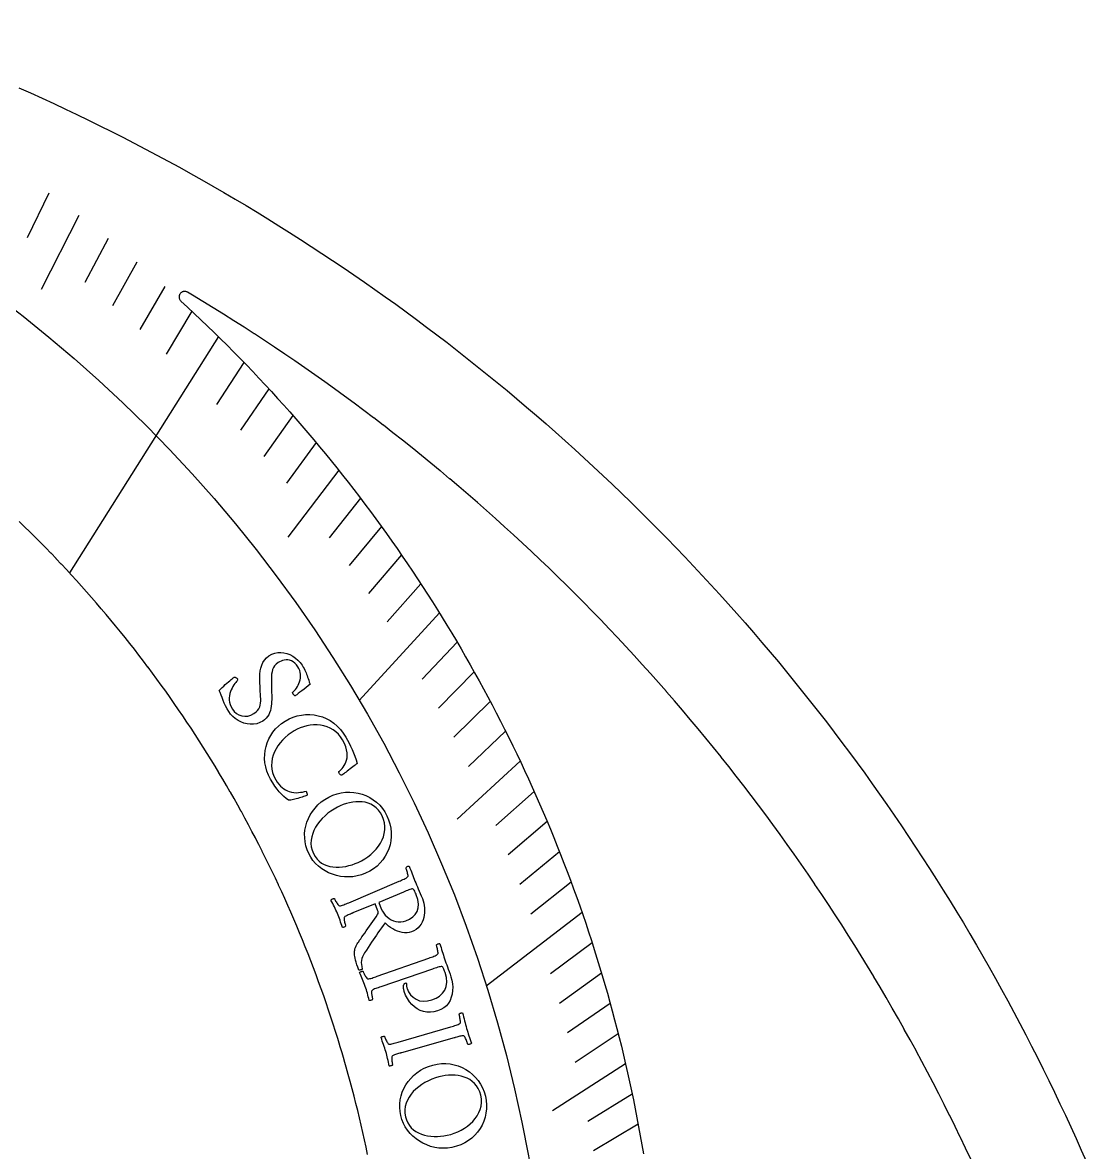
# Model space of a CAD drawing. Header units: millimetres. Extents: x -94 to 94, y -94 to 94.
# Drawn here: x 38.5 to 86.6, y 38.2 to 89.3 of the extents above; entities that cross this region are included whole.
import ezdxf

# ---------------------------------------------------------------- set-up
doc = ezdxf.new("R2010")
doc.units = ezdxf.units.MM
for name, color, linetype in [('CUT_INNER', 6, 'Continuous'), ('CUT_OUTER', 1, 'Continuous'), ('ENGRAVE', 7, 'Continuous'), ('ENGRAVE_FINE', 8, 'Continuous'), ('TEXT', 5, 'Continuous')]:
    doc.layers.add(name, color=color, linetype=linetype)

msp = doc.modelspace()

# ---------------------------------------------------------------- linework, layer by layer
at = {"layer": 'CUT_INNER'}
for points in [[(81.3893, 37.8858), (81.156, 38.3831), (81.1553, 38.3845), (80.9189, 38.8803), (80.9183, 38.8817), (80.6788, 39.3761), (80.6782, 39.3775), (80.4357, 39.8704), (80.435, 39.8718), (80.1896, 40.3632), (80.1889, 40.3645), (79.9404, 40.8544), (79.9397, 40.8558), (79.6882, 41.3442), (79.6875, 41.3455), (79.433, 41.8324), (79.4323, 41.8337), (79.1748, 42.319), (79.1741, 42.3203), (78.9137, 42.804), (78.913, 42.8053), (78.6496, 43.2874), (78.6488, 43.2887), (78.3825, 43.7691), (78.3817, 43.7705), (78.1124, 44.2493), (78.1117, 44.2506), (77.8395, 44.7277), (77.8387, 44.7291), (77.5635, 45.2045), (77.5628, 45.2058), (77.2847, 45.6796), (77.2839, 45.6809), (77.003, 46.1529), (77.0022, 46.1542), (76.7183, 46.6245), (76.7175, 46.6258), (76.4308, 47.0944), (76.43, 47.0957), (76.1404, 47.5625), (76.1396, 47.5638), (75.8471, 48.0288), (75.8463, 48.0301), (75.551, 48.4932), (75.5502, 48.4945), (75.252, 48.9559), (75.2512, 48.9572), (74.9502, 49.4167), (74.9494, 49.418), (74.6456, 49.8757), (74.6448, 49.877), (74.3382, 50.3328), (74.3373, 50.334), (74.0279, 50.7879), (74.0271, 50.7892), (73.7149, 51.2412), (73.714, 51.2425), (73.3991, 51.6926), (73.3982, 51.6938), (73.0806, 52.1419), (73.0797, 52.1432), (72.7592, 52.5894), (72.7583, 52.5906), (72.4352, 53.0348), (72.4343, 53.0361), (72.1084, 53.4783), (72.1075, 53.4795), (71.7789, 53.9197), (71.778, 53.921), (71.4467, 54.3591), (71.4458, 54.3604), (71.1118, 54.7965), (71.1109, 54.7977), (70.7743, 55.2318), (70.7733, 55.233), (70.434, 55.665), (70.4331, 55.6662), (70.0912, 56.0962), (70.0902, 56.0974), (69.7456, 56.5252), (69.7447, 56.5264), (69.3975, 56.9521), (69.3965, 56.9532), (69.0467, 57.3768), (69.0458, 57.378), (68.6934, 57.7994), (68.6924, 57.8006), (68.3374, 58.2198), (68.3364, 58.221), (67.9789, 58.638), (67.9779, 58.6392), (67.6178, 59.054), (67.6168, 59.0552), (67.2542, 59.4678), (67.2532, 59.4689), (66.8881, 59.8793), (66.887, 59.8805), (66.5194, 60.2886), (66.5184, 60.2898), (66.1482, 60.6957), (66.1472, 60.6968), (65.7746, 61.1004), (65.7735, 61.1015), (65.3984, 61.5028), (65.3974, 61.5039), (65.0198, 61.9029), (65.0188, 61.9041), (64.6388, 62.3007), (64.6377, 62.3018), (64.2553, 62.6962), (64.2542, 62.6973), (63.8694, 63.0893), (63.8683, 63.0904), (63.4811, 63.48), (63.48, 63.4811), (63.0904, 63.8683), (63.0893, 63.8694), (62.6973, 64.2542), (62.6962, 64.2553), (62.3018, 64.6377), (62.3007, 64.6388), (61.9041, 65.0188), (61.9029, 65.0198), (61.5039, 65.3974), (61.5028, 65.3984), (61.1015, 65.7735), (61.1004, 65.7746), (60.6968, 66.1472), (60.6957, 66.1482), (60.2898, 66.5184), (60.2886, 66.5194), (59.8805, 66.887), (59.8793, 66.8881), (59.4689, 67.2532), (59.4678, 67.2542), (59.0552, 67.6168), (59.054, 67.6178), (58.6392, 67.9779), (58.638, 67.9789), (58.221, 68.3364), (58.2198, 68.3374), (57.8006, 68.6924), (57.7994, 68.6934), (57.378, 69.0458), (57.3768, 69.0467), (56.9532, 69.3965), (56.9521, 69.3975), (56.5264, 69.7447), (56.5252, 69.7456), (56.0974, 70.0902), (56.0962, 70.0912), (55.6662, 70.4331), (55.665, 70.434), (55.233, 70.7733), (55.2318, 70.7743), (54.7977, 71.1109), (54.7965, 71.1118), (54.3604, 71.4458), (54.3591, 71.4467), (53.921, 71.778), (53.9197, 71.7789), (53.4795, 72.1075), (53.4783, 72.1084), (53.0361, 72.4343), (53.0348, 72.4352), (52.5906, 72.7583), (52.5894, 72.7592), (52.1432, 73.0797), (52.1419, 73.0806), (51.6938, 73.3982), (51.6926, 73.3991), (51.2425, 73.714), (51.2412, 73.7149), (50.7892, 74.0271), (50.7879, 74.0279), (50.334, 74.3373), (50.3328, 74.3382), (49.877, 74.6448), (49.8757, 74.6456), (49.418, 74.9494), (49.4167, 74.9502), (48.9572, 75.2512), (48.9559, 75.252), (48.4945, 75.5502), (48.4932, 75.551), (48.0301, 75.8463), (48.0288, 75.8471), (47.5638, 76.1396), (47.5625, 76.1404), (47.0957, 76.43), (47.0944, 76.4308), (46.6258, 76.7175), (46.6245, 76.7183), (46.1542, 77.0022), (46.1529, 77.003), (45.9299, 77.1357), (45.9082, 77.1472), (45.8856, 77.1565), (45.8621, 77.1636), (45.8381, 77.1683), (45.8137, 77.1706), (45.7893, 77.1706), (45.7649, 77.1682), (45.7409, 77.1633), (45.7175, 77.1562), (45.6949, 77.1468), (45.6733, 77.1352), (45.6529, 77.1216), (45.634, 77.1061), (45.6167, 77.0888), (45.6012, 77.0698), (45.5876, 77.0495), (45.576, 77.0279), (45.5667, 77.0053), (45.5595, 76.9819), (45.5547, 76.9579), (45.5523, 76.9335), (45.5523, 76.909), (45.5546, 76.8846), (45.5594, 76.8606), (45.5664, 76.8372), (45.5758, 76.8145), (45.5872, 76.7929), (45.6008, 76.7725), (45.6163, 76.7536), (45.6325, 76.7372), (45.6324, 76.7372), (45.9373, 76.4557), (46.2399, 76.1729), (46.5407, 75.8883), (46.8398, 75.6018), (47.1371, 75.3135), (47.4326, 75.0234), (47.7264, 74.7314), (48.0183, 74.4377), (48.3085, 74.1421), (48.5968, 73.8448), (48.8833, 73.5458), (49.1679, 73.245), (49.4507, 72.9424), (49.7317, 72.6381), (50.0107, 72.3321), (50.2879, 72.0244), (50.5632, 71.715), (50.8366, 71.4039), (51.1081, 71.0911), (51.3776, 70.7767), (51.6453, 70.4606), (51.9109, 70.1429), (52.1746, 69.8236), (52.4364, 69.5026), (52.6962, 69.1801), (52.954, 68.856), (53.2098, 68.5303), (53.4636, 68.203), (53.7154, 67.8742), (53.9651, 67.5438), (54.2129, 67.2119), (54.4585, 66.8785), (54.7022, 66.5436), (54.9438, 66.2072), (55.1833, 65.8694), (55.4207, 65.53), (55.6561, 65.1893), (55.8893, 64.847), (56.1205, 64.5034), (56.3495, 64.1583), (56.5764, 63.8119), (56.8012, 63.464), (57.0238, 63.1148), (57.2443, 62.7643), (57.4627, 62.4123), (57.6789, 62.0591), (57.8929, 61.7045), (58.1047, 61.3486), (58.3143, 60.9915), (58.5218, 60.633), (58.727, 60.2733), (58.9301, 59.9123), (59.1309, 59.5501), (59.3295, 59.1867), (59.5258, 58.8221), (59.7199, 58.4562), (59.9118, 58.0892), (60.1014, 57.721), (60.2887, 57.3516), (60.4738, 56.9811), (60.6566, 56.6095), (60.8371, 56.2368), (61.0154, 55.8629), (61.1913, 55.488), (61.3649, 55.112), (61.5362, 54.735), (61.7052, 54.3569), (61.8719, 53.9777), (62.0362, 53.5976), (62.1982, 53.2164), (62.3579, 52.8343), (62.5152, 52.4512), (62.6702, 52.0671), (62.8228, 51.6821), (62.973, 51.2962), (63.1209, 50.9093), (63.2664, 50.5216), (63.4095, 50.1329), (63.5502, 49.7434), (63.6886, 49.3531), (63.8245, 48.9618), (63.958, 48.5698), (64.0891, 48.177), (64.2178, 47.7833), (64.3441, 47.3889), (64.468, 46.9937), (64.5894, 46.5978), (64.7085, 46.2011), (64.825, 45.8037), (64.9392, 45.4056), (65.0508, 45.0068), (65.1601, 44.6073), (65.2669, 44.2071), (65.3712, 43.8063), (65.4731, 43.4049), (65.5725, 43.0029), (65.6694, 42.6002), (65.7639, 42.197), (65.8558, 41.7932), (65.9454, 41.3888), (66.0324, 40.9839), (66.1169, 40.5785), (66.199, 40.1725), (66.2785, 39.7661), (66.3556, 39.3592), (66.4301, 38.9518), (66.5022, 38.544), (66.5717, 38.1357)], [(54.0829, 38.1079), (54.0141, 38.4381), (54.0137, 38.4396), (53.9429, 38.7693), (53.9426, 38.7708), (53.8697, 39.1), (53.8693, 39.1015), (53.7944, 39.4303), (53.7941, 39.4318), (53.7172, 39.7602), (53.7168, 39.7617), (53.6379, 40.0895), (53.6375, 40.091), (53.5566, 40.4184), (53.5562, 40.4199), (53.4733, 40.7468), (53.4729, 40.7483), (53.388, 41.0746), (53.3876, 41.0761), (53.3006, 41.4019), (53.3002, 41.4034), (53.2113, 41.7287), (53.2109, 41.7302), (53.1199, 42.0549), (53.1195, 42.0564), (53.0266, 42.3806), (53.0261, 42.3821), (52.9312, 42.7057), (52.9308, 42.7071), (52.8339, 43.0302), (52.8334, 43.0316), (52.7345, 43.354), (52.7341, 43.3555), (52.6332, 43.6773), (52.6328, 43.6788), (52.5299, 43.9999), (52.5295, 44.0014), (52.4247, 44.3219), (52.4242, 44.3234), (52.3174, 44.6433), (52.3169, 44.6447), (52.2082, 44.964), (52.2077, 44.9654), (52.097, 45.284), (52.0965, 45.2854), (51.9839, 45.6033), (51.9834, 45.6047), (51.8688, 45.9219), (51.8682, 45.9233), (51.7517, 46.2398), (51.7512, 46.2412), (51.6327, 46.557), (51.6322, 46.5584), (51.5118, 46.8734), (51.5112, 46.8749), (51.3889, 47.1891), (51.3883, 47.1906), (51.2641, 47.5041), (51.2635, 47.5055), (51.1373, 47.8182), (51.1367, 47.8197), (51.0086, 48.1316), (51.008, 48.133), (50.878, 48.4442), (50.8774, 48.4456), (50.7455, 48.756), (50.7449, 48.7574), (50.6111, 49.0669), (50.6105, 49.0683), (50.4748, 49.3771), (50.4741, 49.3785), (50.3365, 49.6863), (50.3359, 49.6877), (50.1964, 49.9948), (50.1958, 49.9962), (50.0544, 50.3023), (50.0538, 50.3037), (49.9105, 50.609), (49.9098, 50.6104), (49.7647, 50.9148), (49.7641, 50.9162), (49.6171, 51.2197), (49.6164, 51.2211), (49.4676, 51.5237), (49.4669, 51.5251), (49.3162, 51.8268), (49.3155, 51.8282), (49.1629, 52.1289), (49.1622, 52.1303), (49.0078, 52.4301), (49.0071, 52.4315), (48.8509, 52.7303), (48.8502, 52.7317), (48.6921, 53.0296), (48.6914, 53.0309), (48.5315, 53.3279), (48.5308, 53.3292), (48.3691, 53.6252), (48.3684, 53.6265), (48.2048, 53.9214), (48.2041, 53.9228), (48.0388, 54.2167), (48.038, 54.2181), (47.8709, 54.511), (47.8701, 54.5123), (47.7012, 54.8042), (47.7004, 54.8055), (47.5297, 55.0963), (47.529, 55.0977), (47.3565, 55.3875), (47.3557, 55.3888), (47.1814, 55.6775), (47.1806, 55.6788), (47.0046, 55.9665), (47.0038, 55.9678), (46.826, 56.2543), (46.8252, 56.2556), (46.6456, 56.5411), (46.6448, 56.5424), (46.4635, 56.8267), (46.4627, 56.828), (46.2797, 57.1113), (46.2788, 57.1126), (46.0941, 57.3947), (46.0932, 57.396), (45.9067, 57.6769), (45.9059, 57.6782), (45.7176, 57.958), (45.7168, 57.9593), (45.5269, 58.238), (45.526, 58.2392), (45.3343, 58.5167), (45.3335, 58.518), (45.1401, 58.7943), (45.1393, 58.7956), (44.9442, 59.0707), (44.9433, 59.0719), (44.7466, 59.3459), (44.7457, 59.3471), (44.5473, 59.6198), (44.5464, 59.621), (44.3464, 59.8925), (44.3455, 59.8938), (44.1437, 60.164), (44.1428, 60.1652), (43.9394, 60.4342), (43.9385, 60.4355), (43.7335, 60.7032), (43.7325, 60.7044), (43.5259, 60.9709), (43.5249, 60.9721), (43.3166, 61.2374), (43.3157, 61.2386), (43.1058, 61.5025), (43.1048, 61.5037), (42.8933, 61.7664), (42.8923, 61.7675), (42.6792, 62.0289), (42.6782, 62.0301), (42.4635, 62.2901), (42.4625, 62.2913), (42.2462, 62.55), (42.2452, 62.5512), (42.0273, 62.8085), (42.0263, 62.8097), (41.8068, 63.0657), (41.8058, 63.0669), (41.5847, 63.3216), (41.5837, 63.3227), (41.3611, 63.5761), (41.3601, 63.5772), (41.1359, 63.8292), (41.1349, 63.8303), (40.9092, 64.0809), (40.9082, 64.082), (40.6809, 64.3312), (40.6799, 64.3323), (40.4511, 64.5801), (40.4501, 64.5812), (40.2198, 64.8276), (40.2187, 64.8287), (39.987, 65.0737), (39.9859, 65.0748), (39.7526, 65.3183), (39.7515, 65.3194), (39.5168, 65.5615), (39.5157, 65.5626), (39.2794, 65.8032), (39.2784, 65.8043), (39.0406, 66.0435), (39.0395, 66.0446), (38.8004, 66.2823), (38.7993, 66.2834), (38.5586, 66.5197), (38.5575, 66.5207), (38.3154, 66.7555)]]:
    msp.add_lwpolyline(points, dxfattribs=at)
at = {"layer": 'CUT_OUTER'}
msp.add_lwpolyline([(38.2946, 86.3931), (38.824, 86.1565), (39.3519, 85.9167), (39.8783, 85.6736), (40.4033, 85.4273), (40.9267, 85.1778), (41.4485, 84.9251), (41.9689, 84.6691), (42.4876, 84.41), (43.0047, 84.1478), (43.5202, 83.8823), (44.0341, 83.6137), (44.5463, 83.3419), (45.0569, 83.067), (45.5657, 82.789), (46.0728, 82.5078), (46.5782, 82.2236), (47.0819, 81.9362), (47.5837, 81.6458), (48.0838, 81.3523), (48.5821, 81.0557), (49.0785, 80.7561), (49.5731, 80.4535), (50.0658, 80.1478), (50.5566, 79.8391), (51.0456, 79.5274), (51.5326, 79.2126), (52.0176, 78.895), (52.5007, 78.5743), (52.9819, 78.2507), (53.461, 77.9241), (53.9382, 77.5946), (54.4132, 77.2622), (54.8863, 76.9269), (55.3573, 76.5887), (55.8262, 76.2475), (56.293, 75.9036), (56.7576, 75.5567), (57.2202, 75.207), (57.6806, 74.8545), (58.1388, 74.4992), (58.5948, 74.1411), (59.0486, 73.7801), (59.5002, 73.4164), (59.9496, 73.05), (60.3967, 72.6808), (60.8415, 72.3088), (61.284, 71.9341), (61.7243, 71.5567), (62.1622, 71.1767), (62.5977, 70.7939), (63.0309, 70.4085), (63.4618, 70.0204), (63.8902, 69.6297), (64.3162, 69.2363), (64.7398, 68.8404), (65.161, 68.4419), (65.5798, 68.0408), (65.996, 67.6371), (66.4098, 67.2309), (66.821, 66.8221), (67.2298, 66.4109), (67.636, 65.9971), (68.0397, 65.5809), (68.4408, 65.1621), (68.8394, 64.741), (69.2353, 64.3174), (69.6286, 63.8913), (70.0194, 63.4629), (70.4074, 63.0321), (70.7929, 62.5989), (71.1756, 62.1633), (71.5557, 61.7254), (71.9331, 61.2852), (72.3078, 60.8427), (72.6798, 60.3978), (73.049, 59.9508), (73.4155, 59.5014), (73.7792, 59.0498), (74.1401, 58.596), (74.4983, 58.14), (74.8536, 57.6818), (75.2061, 57.2214), (75.5558, 56.7589), (75.9027, 56.2942), (76.2466, 55.8274), (76.5878, 55.3585), (76.926, 54.8875), (77.2613, 54.4145), (77.5937, 53.9394), (77.9233, 53.4623), (78.2498, 52.9832), (78.5735, 52.502), (78.8941, 52.0189), (79.2118, 51.5339), (79.5265, 51.0468), (79.8383, 50.5579), (80.147, 50.0671), (80.4527, 49.5744), (80.7553, 49.0798), (81.055, 48.5834), (81.3515, 48.0851), (81.645, 47.585), (81.9355, 47.0832), (82.2228, 46.5795), (82.5071, 46.0742), (82.7883, 45.567), (83.0663, 45.0582), (83.3412, 44.5477), (83.613, 44.0355), (83.8816, 43.5216), (84.1471, 43.0061), (84.4094, 42.489), (84.6685, 41.9702), (84.9244, 41.4499), (85.1771, 40.9281), (85.4267, 40.4046), (85.673, 39.8797), (85.9161, 39.3533), (86.1559, 38.8254), (86.3925, 38.296), (86.6259, 37.7652)], dxfattribs=at)
at = {"layer": 'ENGRAVE'}
for points in [[(47.3274, 75.127), (40.5892, 64.4309)], [(57.3337, 62.6208), (53.703, 58.6553)], [(63.7917, 49.0569), (59.4588, 45.7248)]]:
    msp.add_lwpolyline(points, dxfattribs=at)
msp.add_circle((0, 27.004), 62.3363, dxfattribs=at)
at = {"layer": 'ENGRAVE_FINE'}
for points in [[(39.6532, 81.6239), (38.6713, 79.6027)], [(41.0143, 80.6094), (39.3131, 77.2659)], [(42.3434, 79.5658), (41.285, 77.5771)], [(43.6398, 78.4946), (42.5437, 76.523)], [(44.9029, 77.3968), (43.7694, 75.443)], [(46.1323, 76.2739), (44.9617, 74.3384)], [(48.4879, 73.9575), (47.2442, 72.0604)], [(49.6134, 72.7667), (48.3336, 70.8897)], [(50.7036, 71.5557), (49.3882, 69.6994)], [(51.7583, 70.3259), (50.4077, 68.4908)], [(52.7773, 69.0785), (50.4666, 66.0541)], [(53.7605, 67.8148), (52.3407, 66.0238)], [(54.7077, 66.536), (53.2539, 64.7679)], [(55.619, 65.2433), (54.1317, 63.4986)], [(56.4943, 63.9378), (54.9739, 62.2171)], [(58.1373, 61.2935), (56.5521, 59.6223)], [(58.9052, 59.9568), (57.2884, 58.3111)], [(59.6376, 58.612), (57.9896, 56.9924)], [(60.3347, 57.2602), (58.656, 55.667)], [(60.9967, 55.9022), (58.1453, 53.289)], [(61.624, 54.5393), (59.8855, 53.0006)], [(62.2168, 53.1724), (60.4491, 51.6617)], [(62.7754, 51.8024), (60.9791, 50.3201)], [(63.3003, 50.4303), (61.4759, 48.9768)], [(64.2501, 47.6833), (62.3714, 46.2889)], [(64.676, 46.3101), (62.7709, 44.9459)], [(65.0698, 44.9383), (63.1388, 43.6047)], [(65.4319, 43.5685), (63.4757, 42.266)], [(65.7628, 42.2017), (62.4564, 40.0799)], [(66.063, 40.8384), (64.0582, 39.5991)], [(66.3331, 39.4794), (64.3049, 38.2723)]]:
    msp.add_lwpolyline(points, dxfattribs=at)
at = {"layer": 'TEXT'}
for points in [[(51.1202, 60.2481), (51.1694, 60.1699), (51.2119, 60.097), (51.2477, 60.0296), (51.2767, 59.9676), (51.3019, 59.9075), (51.3258, 59.8457), (51.3485, 59.7822), (51.37, 59.7171), (51.3924, 59.6473), (51.4178, 59.5698), (51.4462, 59.4846), (51.4775, 59.3917), (51.3905, 59.3161), (51.3008, 59.2413), (51.2086, 59.1671), (51.1137, 59.0936), (51.0234, 59.0254), (50.945, 58.9669), (50.8784, 58.9181), (50.8237, 58.879), (50.8117, 58.872), (50.7976, 58.8717), (50.7815, 58.8783), (50.7632, 58.8916), (50.7453, 58.9079), (50.7301, 58.9233), (50.7178, 58.9377), (50.7082, 58.9511), (50.6987, 58.969), (50.6929, 58.9866), (50.6908, 59.0038), (50.6924, 59.0207), (50.7346, 59.0582), (50.7773, 59.1033), (50.8205, 59.156), (50.8641, 59.2164), (50.9057, 59.2826), (50.9429, 59.3529), (50.9757, 59.4274), (51.0041, 59.506), (51.0263, 59.5875), (51.0408, 59.6707), (51.0476, 59.7554), (51.0467, 59.8418), (51.0359, 59.9282), (51.0132, 60.013), (50.9786, 60.0961), (50.932, 60.1776), (50.8625, 60.2725), (50.7895, 60.3494), (50.713, 60.4081), (50.6333, 60.4488), (50.5521, 60.4745), (50.4716, 60.4884), (50.3917, 60.4905), (50.3124, 60.4809), (50.2359, 60.4624), (50.1644, 60.4378), (50.0977, 60.4072), (50.0359, 60.3707), (49.9478, 60.3025), (49.8765, 60.2267), (49.8218, 60.1432), (49.7837, 60.0522), (49.758, 59.9551), (49.7405, 59.8536), (49.7311, 59.7477), (49.7298, 59.6374), (49.7323, 59.5245), (49.7341, 59.4109), (49.7353, 59.2967), (49.7357, 59.1819), (49.7378, 59.0945), (49.7398, 59.0029), (49.7418, 58.9069), (49.7439, 58.8066), (49.7441, 58.704), (49.7409, 58.6012), (49.7341, 58.4981), (49.7238, 58.3947), (49.7077, 58.2932), (49.6833, 58.1956), (49.6506, 58.1018), (49.6098, 58.0119), (49.5591, 57.9279), (49.4969, 57.8518), (49.4232, 57.7836), (49.3381, 57.7231), (49.2025, 57.6516), (49.0634, 57.6034), (48.9206, 57.5784), (48.7744, 57.5764), (48.6287, 57.5946), (48.4878, 57.63), (48.3516, 57.6827), (48.2199, 57.7526), (48.0965, 57.8371), (47.9847, 57.9336), (47.8847, 58.0422), (47.7962, 58.1629), (47.7222, 58.2836), (47.6562, 58.4064), (47.598, 58.5315), (47.5478, 58.6589), (47.502, 58.7837), (47.4573, 58.9011), (47.4137, 59.011), (47.3713, 59.1135), (47.4343, 59.1767), (47.5004, 59.2408), (47.5695, 59.3057), (47.6417, 59.3713), (47.7133, 59.4351), (47.7809, 59.4944), (47.8443, 59.5491), (47.9036, 59.5993), (47.9556, 59.6425), (47.9969, 59.6762), (48.0276, 59.7005), (48.0476, 59.7153), (48.0681, 59.7106), (48.0883, 59.7044), (48.1082, 59.6966), (48.1278, 59.6872), (48.1463, 59.6762), (48.1628, 59.6634), (48.1774, 59.6488), (48.19, 59.6325), (48.2008, 59.6106), (48.2031, 59.5893), (48.1969, 59.5686), (48.1823, 59.5484), (48.1509, 59.5136), (48.1157, 59.4704), (48.0768, 59.4189), (48.034, 59.3591), (47.9906, 59.292), (47.95, 59.2189), (47.9121, 59.1398), (47.8768, 59.0546), (47.8477, 58.9648), (47.8281, 58.872), (47.8182, 58.776), (47.8177, 58.6768), (47.8303, 58.5752), (47.8594, 58.472), (47.9049, 58.3671), (47.9669, 58.2603), (48.0492, 58.1551), (48.1462, 58.0699), (48.258, 58.0043), (48.3847, 57.9585), (48.5199, 57.9382), (48.6574, 57.9495), (48.7972, 57.9925), (48.9391, 58.0673), (49.0327, 58.1348), (49.1076, 58.2068), (49.1638, 58.2832), (49.2012, 58.3642), (49.2251, 58.4497), (49.2406, 58.5398), (49.2479, 58.6345), (49.2468, 58.7337), (49.2411, 58.8371), (49.2346, 58.9442), (49.2273, 59.0549), (49.2192, 59.1694), (49.2139, 59.2999), (49.21, 59.4339), (49.2076, 59.5714), (49.2065, 59.7124), (49.2115, 59.8534), (49.2273, 59.9905), (49.2539, 60.1239), (49.2913, 60.2535), (49.3438, 60.3756), (49.4156, 60.4863), (49.5068, 60.5854), (49.6176, 60.673), (49.7472, 60.7483), (49.8805, 60.8003), (50.0174, 60.8291), (50.1579, 60.8344), (50.2985, 60.8189), (50.4354, 60.7851), (50.5687, 60.7332), (50.6982, 60.663), (50.8203, 60.5775), (50.9314, 60.4798), (51.0314, 60.37), (51.1202, 60.2481)], [(53.1015, 56.994), (53.1744, 56.8615), (53.246, 56.7244), (53.3165, 56.5825), (53.3856, 56.436), (53.4515, 56.2852), (53.5124, 56.1304), (53.5681, 55.9715), (53.6187, 55.8088), (53.6126, 55.804), (53.5944, 55.7896), (53.5641, 55.7656), (53.5216, 55.732), (53.4708, 55.6922), (53.4157, 55.6497), (53.3561, 55.6044), (53.2921, 55.5563), (53.2274, 55.5079), (53.1658, 55.4615), (53.1073, 55.4174), (53.0518, 55.3753), (53.0033, 55.3387), (52.9657, 55.311), (52.9389, 55.2921), (52.923, 55.2821), (52.9125, 55.2765), (52.8992, 55.2763), (52.8829, 55.2815), (52.8638, 55.2921), (52.8443, 55.3064), (52.8271, 55.3228), (52.8121, 55.3412), (52.7994, 55.3618), (52.7906, 55.3805), (52.7845, 55.3989), (52.7811, 55.417), (52.7803, 55.4349), (52.8092, 55.4597), (52.8438, 55.4926), (52.8843, 55.5333), (52.9306, 55.5821), (52.9782, 55.6393), (53.0228, 55.7053), (53.0641, 55.7803), (53.1023, 55.8641), (53.1331, 55.9571), (53.1524, 56.0594), (53.1601, 56.171), (53.1562, 56.2919), (53.1361, 56.4224), (53.0953, 56.5629), (53.0336, 56.7133), (52.9511, 56.8734), (52.8626, 57.0114), (52.7617, 57.1334), (52.6486, 57.2392), (52.5235, 57.3289), (52.3892, 57.4029), (52.2488, 57.4618), (52.1024, 57.5055), (51.9499, 57.5341), (51.7945, 57.5483), (51.6394, 57.5488), (51.4844, 57.5356), (51.3295, 57.5089), (51.1779, 57.4699), (51.0325, 57.4197), (50.8931, 57.3584), (50.7599, 57.2862), (50.6181, 57.1948), (50.4834, 57.0942), (50.3559, 56.9845), (50.2355, 56.8657), (50.1249, 56.7394), (50.0269, 56.6071), (49.9414, 56.4688), (49.8683, 56.3245), (49.8101, 56.1757), (49.7689, 56.0238), (49.7448, 55.8687), (49.7377, 55.7103), (49.7504, 55.5501), (49.7857, 55.3893), (49.8435, 55.2277), (49.9239, 55.0651), (49.9904, 54.9572), (50.0609, 54.8628), (50.1356, 54.7819), (50.2144, 54.7145), (50.2952, 54.658), (50.3754, 54.6099), (50.4552, 54.5702), (50.5345, 54.5388), (50.6423, 54.5071), (50.7484, 54.4876), (50.8528, 54.4804), (50.9556, 54.4855), (51.0535, 54.498), (51.1435, 54.5127), (51.2254, 54.5298), (51.2993, 54.5493), (51.3239, 54.5064), (51.3397, 54.4613), (51.3464, 54.414), (51.3442, 54.3644), (51.3207, 54.3533), (51.2867, 54.3396), (51.2423, 54.3234), (51.1876, 54.3044), (51.1262, 54.2841), (51.0621, 54.2635), (50.9951, 54.2425), (50.9253, 54.2214), (50.8558, 54.2013), (50.7895, 54.1838), (50.7266, 54.1688), (50.6668, 54.1564), (50.6135, 54.1474), (50.5697, 54.1426), (50.5354, 54.142), (50.5106, 54.1458), (50.3992, 54.2233), (50.2911, 54.3114), (50.1862, 54.4101), (50.0843, 54.5194), (49.9845, 54.6413), (49.8855, 54.7777), (49.7872, 54.9285), (49.6894, 55.0937), (49.5962, 55.2771), (49.5232, 55.462), (49.4702, 55.6486), (49.4373, 55.8372), (49.4232, 56.0252), (49.4268, 56.2102), (49.4481, 56.3923), (49.4871, 56.5714), (49.5426, 56.7455), (49.6135, 56.9123), (49.7, 57.0717), (49.802, 57.2238), (49.9186, 57.3663), (50.0489, 57.497), (50.193, 57.6158), (50.351, 57.7224), (50.5282, 57.8197), (50.7097, 57.8978), (50.8955, 57.9565), (51.0858, 57.9957), (51.2779, 58.0158), (51.4694, 58.0176), (51.6601, 58.0007), (51.8499, 57.9652), (52.0362, 57.9107), (52.2158, 57.8367), (52.3887, 57.7432), (52.5548, 57.6303), (52.711, 57.4984), (52.8543, 57.3484), (52.9846, 57.1802), (53.1015, 56.994)], [(54.9599, 53.4345), (55.038, 53.2508), (55.0969, 53.0645), (55.1365, 52.8758), (55.1569, 52.6849), (55.1581, 52.4945), (55.1406, 52.3074), (55.1042, 52.1239), (55.0491, 51.9438), (54.9761, 51.7699), (54.8859, 51.6044), (54.7786, 51.4475), (54.6544, 51.2991), (54.5134, 51.1621), (54.3558, 51.0393), (54.1818, 50.9308), (53.9914, 50.8362), (53.8032, 50.7636), (53.6137, 50.7112), (53.423, 50.6789), (53.2312, 50.6664), (53.0408, 50.6721), (52.8544, 50.6939), (52.672, 50.7319), (52.4934, 50.786), (52.3215, 50.8554), (52.159, 50.9392), (52.0057, 51.0376), (51.8616, 51.1506), (51.7293, 51.277), (51.6115, 51.4159), (51.508, 51.5674), (51.4189, 51.7316), (51.3469, 51.9012), (51.2924, 52.0742), (51.2555, 52.2508), (51.236, 52.431), (51.234, 52.612), (51.2497, 52.7909), (51.283, 52.9678), (51.3339, 53.1427), (51.4019, 53.3136), (51.4862, 53.4781), (51.5869, 53.6363), (51.7041, 53.7882), (51.8375, 53.9308), (51.9869, 54.0611), (52.1523, 54.1789), (52.334, 54.2842), (52.5172, 54.369), (52.7033, 54.4339), (52.8924, 54.4787), (53.0843, 54.5032), (53.2763, 54.5085), (53.4653, 54.4958), (53.6513, 54.4649), (53.8342, 54.4158), (54.0114, 54.3491), (54.1802, 54.2654), (54.3404, 54.1646), (54.4921, 54.0469), (54.6318, 53.9138), (54.7564, 53.7673), (54.8659, 53.6075), (54.9599, 53.4345)], [(54.7454, 53.4278), (54.6655, 53.5718), (54.5744, 53.6965), (54.4721, 53.8017), (54.3588, 53.8874), (54.2373, 53.9556), (54.1104, 54.0082), (53.9782, 54.0454), (53.8408, 54.0671), (53.7, 54.0749), (53.5578, 54.0705), (53.4141, 54.054), (53.2691, 54.0255), (53.1254, 53.9869), (52.9856, 53.9404), (52.8499, 53.886), (52.7181, 53.8238), (52.5699, 53.7419), (52.4273, 53.6498), (52.2903, 53.5476), (52.1587, 53.4354), (52.0355, 53.3152), (51.9236, 53.189), (51.8229, 53.0567), (51.7335, 52.9186), (51.6578, 52.7762), (51.5986, 52.6314), (51.5556, 52.4841), (51.5291, 52.3343), (51.5219, 52.1834), (51.5374, 52.0328), (51.5755, 51.8825), (51.6361, 51.7323), (51.7111, 51.5964), (51.7971, 51.4787), (51.8944, 51.3789), (52.003, 51.2972), (52.1207, 51.2316), (52.2452, 51.1801), (52.3764, 51.1427), (52.5145, 51.1194), (52.6568, 51.1089), (52.8008, 51.1099), (52.9464, 51.1223), (53.0937, 51.1462), (53.2399, 51.1797), (53.3822, 51.2207), (53.5207, 51.2693), (53.6553, 51.3256), (53.8069, 51.4007), (53.9529, 51.4862), (54.0933, 51.5822), (54.2281, 51.6888), (54.3542, 51.8044), (54.4687, 51.9276), (54.5714, 52.0585), (54.6622, 52.197), (54.7387, 52.3411), (54.7981, 52.4889), (54.8405, 52.6402), (54.8657, 52.7951), (54.8708, 52.9522), (54.8524, 53.1101), (54.8106, 53.2687), (54.7454, 53.4278)], [(56.5647, 49.6872), (56.5993, 49.5896), (56.6268, 49.4876), (56.647, 49.381), (56.66, 49.27), (56.665, 49.1575), (56.6613, 49.0463), (56.6489, 48.9365), (56.6279, 48.828), (56.5972, 48.7231), (56.5558, 48.6239), (56.5038, 48.5303), (56.4413, 48.4423), (56.3673, 48.3624), (56.2811, 48.2927), (56.1826, 48.2333), (56.0719, 48.1842), (55.9726, 48.1546), (55.8695, 48.1395), (55.7626, 48.1387), (55.6517, 48.1522), (55.5403, 48.1776), (55.4315, 48.2127), (55.3252, 48.2575), (55.2214, 48.3119), (55.1234, 48.3737), (55.0343, 48.4409), (54.9542, 48.5133), (54.8829, 48.5911), (54.7947, 48.4733), (54.7105, 48.359), (54.6305, 48.2482), (54.5546, 48.141), (54.481, 48.035), (54.4082, 47.9279), (54.3361, 47.8198), (54.2647, 47.7107), (54.1916, 47.5981), (54.1148, 47.4796), (54.034, 47.3553), (53.9494, 47.2252), (53.8984, 47.1389), (53.8579, 47.0539), (53.828, 46.9702), (53.8085, 46.8878), (53.8001, 46.8022), (53.8031, 46.7089), (53.8175, 46.6077), (53.8433, 46.4987), (53.8329, 46.4848), (53.8161, 46.4733), (53.793, 46.4641), (53.7634, 46.4573), (53.734, 46.4525), (53.7111, 46.4492), (53.6947, 46.4476), (53.6848, 46.4475), (53.6393, 46.5765), (53.6001, 46.695), (53.5672, 46.8031), (53.5407, 46.9008), (53.5201, 46.9874), (53.5049, 47.0625), (53.4951, 47.126), (53.4908, 47.178), (53.4922, 47.2128), (53.4946, 47.2543), (53.498, 47.3025), (53.5024, 47.3573), (53.5121, 47.4169), (53.5313, 47.4794), (53.5602, 47.5449), (53.5985, 47.6134), (53.6183, 47.6438), (53.6458, 47.685), (53.681, 47.7372), (53.724, 47.8003), (53.7733, 47.8723), (53.828, 47.9512), (53.8878, 48.0371), (53.9528, 48.1299), (54.0215, 48.228), (54.0923, 48.3296), (54.1653, 48.4347), (54.2403, 48.5432), (54.3161, 48.6528), (54.3912, 48.7608), (54.4656, 48.8672), (54.5394, 48.972), (54.5574, 49.0109), (54.5632, 49.0561), (54.5567, 49.1078), (54.5379, 49.1659), (54.4218, 49.4495), (53.4216, 49.037), (53.4134, 49.0336), (53.4052, 49.0302), (53.3969, 49.0268), (53.3887, 49.0234), (53.3804, 49.02), (53.3722, 49.0166), (53.3639, 49.0132), (53.3557, 49.0098), (53.3048, 48.9886), (53.2564, 48.9681), (53.2105, 48.9482), (53.1672, 48.9289), (53.1274, 48.9099), (53.0921, 48.8908), (53.0613, 48.8716), (53.0349, 48.8522), (53.0254, 48.8372), (53.0199, 48.8144), (53.0185, 48.7837), (53.021, 48.7452), (53.0267, 48.7025), (53.0346, 48.6591), (53.0447, 48.6151), (53.0571, 48.5704), (53.0697, 48.529), (53.0806, 48.4948), (53.0897, 48.4677), (53.0971, 48.4478), (53.087, 48.4353), (53.072, 48.4227), (53.0522, 48.4102), (53.0276, 48.3977), (53.002, 48.3876), (52.9794, 48.3822), (52.9596, 48.3815), (52.9428, 48.3855), (52.9157, 48.4679), (52.8887, 48.5484), (52.8621, 48.6271), (52.8356, 48.7039), (52.8085, 48.78), (52.7798, 48.8567), (52.7496, 48.9339), (52.7178, 49.0117), (52.6856, 49.0872), (52.652, 49.1628), (52.617, 49.2387), (52.5806, 49.3147), (52.5431, 49.391), (52.5048, 49.4678), (52.4659, 49.5451), (52.4261, 49.6228), (52.4351, 49.6376), (52.4495, 49.6511), (52.4693, 49.6634), (52.4944, 49.6745), (52.5206, 49.6832), (52.5434, 49.6885), (52.5629, 49.6903), (52.579, 49.6887), (52.5879, 49.6695), (52.6007, 49.6439), (52.6174, 49.6121), (52.638, 49.5741), (52.6611, 49.5337), (52.6855, 49.495), (52.7112, 49.4581), (52.7381, 49.4228), (52.764, 49.3931), (52.7868, 49.3728), (52.8064, 49.3618), (52.8228, 49.3602), (52.8621, 49.3655), (52.9052, 49.3752), (52.9521, 49.3892), (53.0028, 49.4077), (53.0563, 49.4289), (53.1118, 49.4513), (53.1691, 49.475), (53.2284, 49.4998), (55.5093, 50.4705), (55.5686, 50.4957), (55.626, 50.5206), (55.6816, 50.5452), (55.7353, 50.5694), (55.785, 50.5935), (55.8285, 50.618), (55.8658, 50.6428), (55.8969, 50.668), (55.909, 50.6822), (55.915, 50.7051), (55.9149, 50.7368), (55.9086, 50.7773), (55.8985, 50.8223), (55.8871, 50.8676), (55.8743, 50.9132), (55.8601, 50.959), (55.8462, 51.0014), (55.8341, 51.0365), (55.8239, 51.0644), (55.8156, 51.0851), (55.8252, 51.0984), (55.8398, 51.1116), (55.8591, 51.1248), (55.8834, 51.138), (55.9087, 51.1488), (55.9313, 51.1545), (55.9512, 51.1553), (55.9684, 51.151), (56.0022, 51.0646), (56.035, 50.979), (56.067, 50.8943), (56.0979, 50.8105), (56.1289, 50.7275), (56.1605, 50.6453), (56.1929, 50.5638), (56.2261, 50.4831), (56.2618, 50.3983), (56.2994, 50.3106), (56.3389, 50.2198), (56.3803, 50.1261), (56.4236, 50.0272), (56.4687, 49.9211), (56.5158, 49.8078), (56.5647, 49.6872)], [(55.8228, 48.6848), (55.9874, 48.7629), (56.1263, 48.8596), (56.2396, 48.9751), (56.3271, 49.1094), (56.3807, 49.2644), (56.3922, 49.442), (56.3615, 49.6419), (56.2883, 49.8638), (56.2761, 49.8929), (56.2604, 49.9285), (56.2411, 49.9707), (56.2184, 50.0195), (56.1941, 50.065), (56.1702, 50.0977), (56.1468, 50.1176), (56.1238, 50.1247), (56.0906, 50.1229), (56.0498, 50.1151), (56.0014, 50.1013), (55.9456, 50.0813), (55.8858, 50.0581), (55.8258, 50.0345), (55.7657, 50.0103), (55.7053, 49.9856), (54.5866, 49.5175), (54.7054, 49.2274), (54.7539, 49.1249), (54.8134, 49.0296), (54.8837, 48.9414), (54.9651, 48.8603), (55.0549, 48.7889), (55.1509, 48.7299), (55.2531, 48.6832), (55.3615, 48.6489), (55.474, 48.6301), (55.5883, 48.6297), (55.7046, 48.6479), (55.8228, 48.6848)], [(57.2525, 44.6058), (57.087, 44.5657), (56.9258, 44.5483), (56.7688, 44.5535), (56.6161, 44.5812), (56.4703, 44.6297), (56.3337, 44.6978), (56.2064, 44.7854), (56.0882, 44.8924), (55.9813, 45.0173), (55.8879, 45.1584), (55.8077, 45.3158), (55.7408, 45.4896), (55.7334, 45.5144), (55.7261, 45.5432), (55.7191, 45.576), (55.7123, 45.6129), (55.7069, 45.6502), (55.704, 45.6844), (55.7038, 45.7156), (55.7061, 45.7437), (55.7106, 45.7531), (55.7166, 45.7662), (55.724, 45.7829), (55.733, 45.8034), (55.7447, 45.824), (55.7603, 45.8411), (55.7798, 45.8549), (55.8031, 45.8651), (55.8182, 45.8682), (55.8295, 45.8661), (55.8371, 45.8587), (55.8409, 45.8462), (55.8429, 45.821), (55.8448, 45.7951), (55.8466, 45.7683), (55.8482, 45.7407), (55.8509, 45.7123), (55.8558, 45.683), (55.8629, 45.6529), (55.8722, 45.6219), (55.9398, 45.4649), (56.0303, 45.3304), (56.144, 45.2182), (56.2811, 45.1282), (56.437, 45.0672), (56.6075, 45.0421), (56.7925, 45.0532), (56.992, 45.1006), (57.1839, 45.1776), (57.3459, 45.2774), (57.4778, 45.4003), (57.5796, 45.5464), (57.6456, 45.7143), (57.6701, 45.9026), (57.6531, 46.1111), (57.5941, 46.3395), (57.5837, 46.3694), (57.5702, 46.4059), (57.5536, 46.4492), (57.534, 46.4992), (57.5125, 46.5462), (57.4907, 46.5803), (57.4685, 46.6017), (57.446, 46.6101), (57.4127, 46.6104), (57.3716, 46.6052), (57.3225, 46.5943), (57.2654, 46.5779), (57.2044, 46.5584), (57.1431, 46.5385), (57.0815, 46.5181), (57.0198, 46.4972), (54.6799, 45.6972), (54.6191, 45.6763), (54.5606, 45.6557), (54.5043, 45.6355), (54.4502, 45.6156), (54.4001, 45.5956), (54.3558, 45.5748), (54.3172, 45.5533), (54.2844, 45.5311), (54.274, 45.5167), (54.2671, 45.4943), (54.2637, 45.4637), (54.2639, 45.4252), (54.2668, 45.3823), (54.2719, 45.3391), (54.279, 45.2954), (54.2881, 45.2512), (54.2978, 45.2103), (54.3062, 45.1763), (54.3135, 45.1493), (54.3196, 45.1292), (54.3087, 45.1173), (54.293, 45.1057), (54.2725, 45.0944), (54.2471, 45.0835), (54.221, 45.0749), (54.198, 45.071), (54.1783, 45.0715), (54.1617, 45.0765), (54.1397, 45.1604), (54.1178, 45.2424), (54.0961, 45.3226), (54.0744, 45.4009), (54.052, 45.4785), (54.0281, 45.5569), (54.0027, 45.6358), (53.9758, 45.7154), (53.9484, 45.7925), (53.9197, 45.8696), (53.8898, 45.9466), (53.8585, 46.0235), (53.8263, 46.1008), (53.7931, 46.179), (53.7592, 46.258), (53.7244, 46.3378), (53.7343, 46.352), (53.7495, 46.3647), (53.77, 46.3757), (53.7958, 46.3852), (53.8225, 46.3923), (53.8456, 46.3962), (53.8651, 46.3968), (53.881, 46.3942), (53.8887, 46.3746), (53.8997, 46.3488), (53.9141, 46.3169), (53.9319, 46.2788), (53.952, 46.2383), (53.9737, 46.1991), (53.9968, 46.1611), (54.0215, 46.1245), (54.0455, 46.0932), (54.067, 46.0715), (54.0858, 46.0593), (54.1021, 46.0567), (54.1417, 46.0596), (54.1853, 46.0666), (54.233, 46.0777), (54.2847, 46.093), (54.3394, 46.1109), (54.3962, 46.1299), (54.4549, 46.1499), (54.5156, 46.1711), (56.8541, 46.9932), (56.9148, 47.0148), (56.9737, 47.0361), (57.0307, 47.0572), (57.0858, 47.078), (57.1369, 47.099), (57.1818, 47.1208), (57.2205, 47.1432), (57.2532, 47.1664), (57.2662, 47.1798), (57.2736, 47.2024), (57.2754, 47.234), (57.2716, 47.2748), (57.2643, 47.3204), (57.2557, 47.3663), (57.2458, 47.4126), (57.2344, 47.4592), (57.2231, 47.5023), (57.2133, 47.5381), (57.2048, 47.5666), (57.1978, 47.5878), (57.2082, 47.6004), (57.2236, 47.6127), (57.2437, 47.6247), (57.2687, 47.6364), (57.2947, 47.6456), (57.3176, 47.6499), (57.3375, 47.6494), (57.3544, 47.6441), (57.3828, 47.5558), (57.4103, 47.4683), (57.4369, 47.3818), (57.4626, 47.2962), (57.4884, 47.2115), (57.5149, 47.1275), (57.5422, 47.0441), (57.5703, 46.9615), (57.6007, 46.8747), (57.6328, 46.7848), (57.6666, 46.6918), (57.7021, 46.5956), (57.7392, 46.4943), (57.7777, 46.3856), (57.8177, 46.2696), (57.859, 46.1462), (57.9019, 45.9919), (57.9287, 45.836), (57.9396, 45.6788), (57.9344, 45.5204), (57.9125, 45.3656), (57.8732, 45.2195), (57.8164, 45.0821), (57.7423, 44.9534), (57.6496, 44.8385), (57.537, 44.7423), (57.4046, 44.6648), (57.2525, 44.6058)], [(58.5672, 43.8125), (58.5924, 43.7265), (58.6182, 43.6419), (58.6447, 43.5587), (58.6718, 43.4768), (58.6992, 43.3946), (58.7267, 43.3104), (58.7542, 43.2242), (58.7818, 43.136), (58.771, 43.122), (58.755, 43.1101), (58.7338, 43.1005), (58.7073, 43.093), (58.6801, 43.0882), (58.6567, 43.0864), (58.6371, 43.0877), (58.6213, 43.092), (58.6148, 43.1135), (58.6052, 43.1422), (58.5924, 43.1781), (58.5764, 43.2212), (58.5585, 43.267), (58.5399, 43.3109), (58.5207, 43.353), (58.5007, 43.3933), (58.4806, 43.428), (58.4608, 43.453), (58.4414, 43.4685), (58.4224, 43.4744), (58.3894, 43.4737), (58.3526, 43.47), (58.312, 43.4632), (58.2677, 43.4533), (58.2205, 43.4413), (58.1713, 43.4284), (58.12, 43.4146), (58.0667, 43.3997), (58.0581, 43.3973), (58.0495, 43.3949), (58.0409, 43.3924), (58.0323, 43.39), (58.0238, 43.3876), (58.0152, 43.3852), (58.0066, 43.3827), (57.998, 43.3803), (55.6125, 42.7067), (55.6039, 42.7043), (55.5953, 42.7019), (55.5868, 42.6995), (55.5782, 42.697), (55.5696, 42.6946), (55.561, 42.6922), (55.5524, 42.6898), (55.5439, 42.6874), (55.4908, 42.6722), (55.4404, 42.6574), (55.3925, 42.6429), (55.3473, 42.6288), (55.3056, 42.6145), (55.2683, 42.5996), (55.2354, 42.5841), (55.207, 42.5679), (55.1958, 42.5541), (55.1877, 42.5321), (55.1827, 42.5018), (55.1808, 42.4633), (55.1815, 42.4202), (55.1843, 42.3762), (55.1893, 42.3313), (55.1964, 42.2854), (55.2041, 42.2428), (55.211, 42.2076), (55.2169, 42.1796), (55.222, 42.1591), (55.2104, 42.1477), (55.1941, 42.137), (55.173, 42.1269), (55.1471, 42.1173), (55.1206, 42.1102), (55.0974, 42.1075), (55.0777, 42.1091), (55.0615, 42.115), (55.0441, 42.2), (55.0266, 42.2831), (55.0092, 42.3643), (54.9918, 42.4436), (54.9737, 42.5224), (54.9541, 42.6019), (54.933, 42.6821), (54.9104, 42.7631), (54.8872, 42.8417), (54.8626, 42.9207), (54.8366, 43.0001), (54.8092, 43.0798), (54.7808, 43.16), (54.7517, 43.2407), (54.7219, 43.3219), (54.6915, 43.4037), (54.7021, 43.4174), (54.718, 43.4292), (54.739, 43.4391), (54.7653, 43.4472), (54.7923, 43.4528), (54.8156, 43.4554), (54.8351, 43.455), (54.8509, 43.4515), (54.8575, 43.4314), (54.8673, 43.4046), (54.8802, 43.3711), (54.8963, 43.3308), (54.9146, 43.288), (54.9343, 43.2468), (54.9555, 43.2071), (54.9782, 43.169), (55.0005, 43.1365), (55.0208, 43.1137), (55.0389, 43.1005), (55.0551, 43.097), (55.0947, 43.0977), (55.1387, 43.1024), (55.1869, 43.1109), (55.2393, 43.1233), (55.295, 43.1382), (55.3527, 43.1541), (55.4124, 43.171), (55.4741, 43.1888), (57.8537, 43.883), (57.9155, 43.9013), (57.9755, 43.9194), (58.0335, 43.9373), (58.0897, 43.9551), (58.1418, 43.9733), (58.1879, 43.9926), (58.2278, 44.0129), (58.2616, 44.0343), (58.2753, 44.047), (58.2839, 44.0691), (58.2875, 44.1006), (58.2859, 44.1416), (58.2811, 44.1876), (58.2748, 44.2345), (58.2671, 44.2822), (58.2579, 44.3306), (58.2486, 44.3756), (58.2404, 44.4128), (58.2333, 44.4423), (58.2274, 44.464), (58.2385, 44.4761), (58.2545, 44.4875), (58.2752, 44.4984), (58.3008, 44.5087), (58.3272, 44.5165), (58.3503, 44.5196), (58.3702, 44.518), (58.3868, 44.5118), (58.4104, 44.4218), (58.4333, 44.3325), (58.4555, 44.2437), (58.4769, 44.1556), (58.4984, 44.0683), (58.5206, 43.982), (58.5435, 43.8968), (58.5672, 43.8125)], [(59.4162, 40.7475), (59.4521, 40.5511), (59.4687, 40.3564), (59.466, 40.1636), (59.444, 39.9729), (59.4036, 39.7868), (59.3455, 39.6082), (59.2698, 39.4371), (59.1765, 39.2735), (59.0671, 39.1198), (58.9429, 38.9781), (58.8038, 38.8485), (58.6501, 38.7309), (58.4825, 38.6281), (58.3018, 38.5429), (58.1083, 38.4751), (57.9018, 38.4246), (57.7022, 38.395), (57.5059, 38.3854), (57.3128, 38.3956), (57.1229, 38.4255), (56.9383, 38.4727), (56.7613, 38.5349), (56.5916, 38.612), (56.4292, 38.7039), (56.2767, 38.8092), (56.1365, 38.9267), (56.0085, 39.0563), (55.8926, 39.1981), (55.7912, 39.3504), (55.7067, 39.5118), (55.639, 39.6822), (55.588, 39.862), (55.555, 40.0433), (55.5397, 40.224), (55.5424, 40.4043), (55.5629, 40.5844), (55.6006, 40.7615), (55.6551, 40.9326), (55.7263, 41.0979), (55.8144, 41.2574), (55.9181, 41.4092), (56.0364, 41.5513), (56.1694, 41.6836), (56.317, 41.8061), (56.4784, 41.916), (56.6527, 42.0103), (56.84, 42.089), (57.0403, 42.1519), (57.2377, 42.1946), (57.4335, 42.2171), (57.6277, 42.2194), (57.8204, 42.2012), (58.0088, 42.1643), (58.1904, 42.1105), (58.3651, 42.0396), (58.5329, 41.9516), (58.6912, 41.8477), (58.8375, 41.729), (58.9718, 41.5956), (59.0939, 41.4475), (59.2011, 41.287), (59.2906, 41.1168), (59.3623, 40.9369), (59.4162, 40.7475)], [(59.2054, 40.7879), (59.1591, 40.946), (59.0974, 41.0876), (59.0207, 41.2126), (58.9289, 41.3211), (58.8253, 41.4142), (58.713, 41.4934), (58.5922, 41.5586), (58.4629, 41.6099), (58.3272, 41.6484), (58.1875, 41.6753), (58.0438, 41.6907), (57.896, 41.6946), (57.7473, 41.6884), (57.6008, 41.6737), (57.4564, 41.6504), (57.3142, 41.6186), (57.1517, 41.5711), (56.9923, 41.5125), (56.8362, 41.4429), (56.6832, 41.3622), (56.5367, 41.2719), (56.3998, 41.1733), (56.2727, 41.0664), (56.1551, 40.9512), (56.0501, 40.8289), (55.9605, 40.7005), (55.8864, 40.5662), (55.8276, 40.4258), (55.7876, 40.2802), (55.7697, 40.1299), (55.7739, 39.9749), (55.8002, 39.8151), (55.8435, 39.666), (55.9016, 39.5323), (55.9747, 39.4137), (56.0628, 39.3102), (56.1632, 39.2203), (56.2734, 39.1428), (56.3932, 39.0775), (56.5229, 39.0246), (56.6594, 38.9831), (56.8001, 38.9525), (56.9449, 38.9327), (57.0939, 38.9238), (57.2438, 38.9244), (57.3917, 38.9332), (57.5375, 38.9503), (57.6811, 38.9757), (57.8455, 39.0158), (58.0067, 39.0672), (58.1647, 39.1301), (58.3196, 39.2045), (58.468, 39.2897), (58.6066, 39.3849), (58.7355, 39.49), (58.8545, 39.6052), (58.9607, 39.7291), (59.0511, 39.8603), (59.1256, 39.9987), (59.1842, 40.1442), (59.2235, 40.2964), (59.2402, 40.4545), (59.2342, 40.6184), (59.2054, 40.7879)]]:
    msp.add_lwpolyline(points, close=True, dxfattribs=at)

doc.saveas('drawing.dxf')
